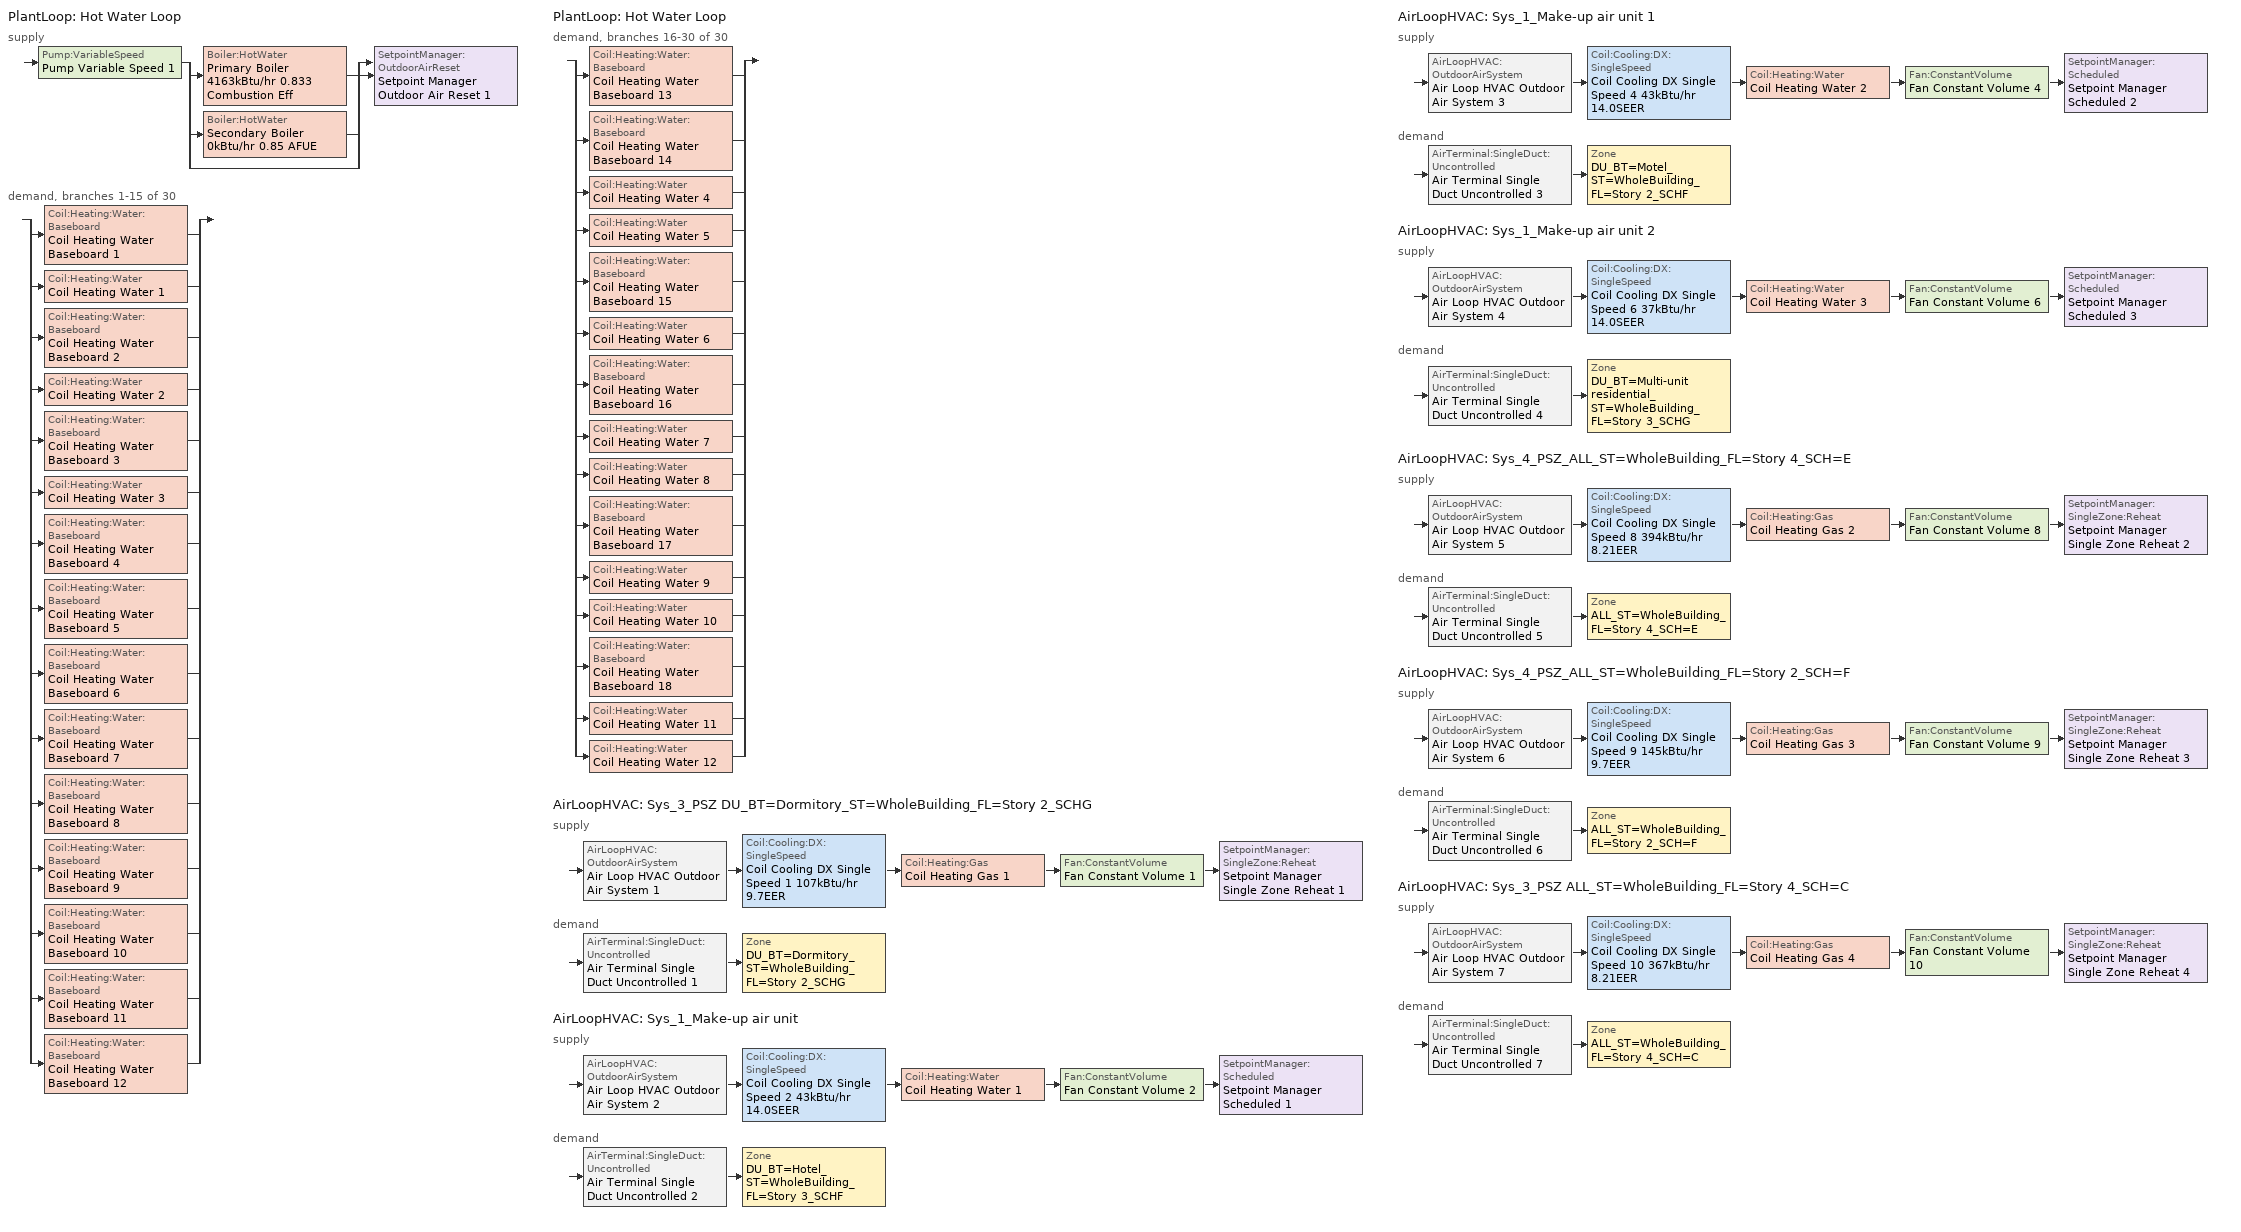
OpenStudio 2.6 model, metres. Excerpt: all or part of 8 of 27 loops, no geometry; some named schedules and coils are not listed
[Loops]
PlantLoop 'Hot Water Loop'
 supply: Pump:VariableSpeed 'Pump Variable Speed 1' > split
  | Boiler:HotWater 'Primary Boiler 4163kBtu/hr 0.833 Combustion Eff'
  | Boiler:HotWater 'Secondary Boiler 0kBtu/hr 0.85 AFUE'
  | bypass
  join > SetpointManager:OutdoorAirReset 'Setpoint Manager Outdoor Air Reset 1'
 demand, branches 1-15 of 30: split
  | Coil:Heating:Water:Baseboard 'Coil Heating Water Baseboard 1'
  | Coil:Heating:Water 'Coil Heating Water 1'
  | Coil:Heating:Water:Baseboard 'Coil Heating Water Baseboard 2'
  | Coil:Heating:Water 'Coil Heating Water 2'
  | Coil:Heating:Water:Baseboard 'Coil Heating Water Baseboard 3'
  | Coil:Heating:Water 'Coil Heating Water 3'
  | Coil:Heating:Water:Baseboard 'Coil Heating Water Baseboard 4'
  | Coil:Heating:Water:Baseboard 'Coil Heating Water Baseboard 5'
  | Coil:Heating:Water:Baseboard 'Coil Heating Water Baseboard 6'
  | Coil:Heating:Water:Baseboard 'Coil Heating Water Baseboard 7'
  | Coil:Heating:Water:Baseboard 'Coil Heating Water Baseboard 8'
  | Coil:Heating:Water:Baseboard 'Coil Heating Water Baseboard 9'
  | Coil:Heating:Water:Baseboard 'Coil Heating Water Baseboard 10'
  | Coil:Heating:Water:Baseboard 'Coil Heating Water Baseboard 11'
  | Coil:Heating:Water:Baseboard 'Coil Heating Water Baseboard 12'
PlantLoop 'Hot Water Loop'
 demand, branches 16-30 of 30: split
  | Coil:Heating:Water:Baseboard 'Coil Heating Water Baseboard 13'
  | Coil:Heating:Water:Baseboard 'Coil Heating Water Baseboard 14'
  | Coil:Heating:Water 'Coil Heating Water 4'
  | Coil:Heating:Water 'Coil Heating Water 5'
  | Coil:Heating:Water:Baseboard 'Coil Heating Water Baseboard 15'
  | Coil:Heating:Water 'Coil Heating Water 6'
  | Coil:Heating:Water:Baseboard 'Coil Heating Water Baseboard 16'
  | Coil:Heating:Water 'Coil Heating Water 7'
  | Coil:Heating:Water 'Coil Heating Water 8'
  | Coil:Heating:Water:Baseboard 'Coil Heating Water Baseboard 17'
  | Coil:Heating:Water 'Coil Heating Water 9'
  | Coil:Heating:Water 'Coil Heating Water 10'
  | Coil:Heating:Water:Baseboard 'Coil Heating Water Baseboard 18'
  | Coil:Heating:Water 'Coil Heating Water 11'
  | Coil:Heating:Water 'Coil Heating Water 12'
AirLoopHVAC 'Sys_3_PSZ DU_BT=Dormitory_ST=WholeBuilding_FL=Story 2_SCHG'
 supply: AirLoopHVAC:OutdoorAirSystem 'Air Loop HVAC Outdoor Air System 1' > Coil:Cooling:DX:SingleSpeed 'Coil Cooling DX Single Speed 1 107kBtu/hr 9.7EER' > Coil:Heating:Gas 'Coil Heating Gas 1' > Fan:ConstantVolume 'Fan Constant Volume 1' > SetpointManager:SingleZone:Reheat 'Setpoint Manager Single Zone Reheat 1'
 demand: AirTerminal:SingleDuct:Uncontrolled 'Air Terminal Single Duct Uncontrolled 1' > Zone 'DU_BT=Dormitory_ST=WholeBuilding_FL=Story 2_SCHG'
AirLoopHVAC 'Sys_1_Make-up air unit'
 supply: AirLoopHVAC:OutdoorAirSystem 'Air Loop HVAC Outdoor Air System 2' > Coil:Cooling:DX:SingleSpeed 'Coil Cooling DX Single Speed 2 43kBtu/hr 14.0SEER' > Coil:Heating:Water 'Coil Heating Water 1' > Fan:ConstantVolume 'Fan Constant Volume 2' > SetpointManager:Scheduled 'Setpoint Manager Scheduled 1'
 demand: AirTerminal:SingleDuct:Uncontrolled 'Air Terminal Single Duct Uncontrolled 2' > Zone 'DU_BT=Hotel_ST=WholeBuilding_FL=Story 3_SCHF'
AirLoopHVAC 'Sys_1_Make-up air unit 1'
 supply: AirLoopHVAC:OutdoorAirSystem 'Air Loop HVAC Outdoor Air System 3' > Coil:Cooling:DX:SingleSpeed 'Coil Cooling DX Single Speed 4 43kBtu/hr 14.0SEER' > Coil:Heating:Water 'Coil Heating Water 2' > Fan:ConstantVolume 'Fan Constant Volume 4' > SetpointManager:Scheduled 'Setpoint Manager Scheduled 2'
 demand: AirTerminal:SingleDuct:Uncontrolled 'Air Terminal Single Duct Uncontrolled 3' > Zone 'DU_BT=Motel_ST=WholeBuilding_FL=Story 2_SCHF'
AirLoopHVAC 'Sys_1_Make-up air unit 2'
 supply: AirLoopHVAC:OutdoorAirSystem 'Air Loop HVAC Outdoor Air System 4' > Coil:Cooling:DX:SingleSpeed 'Coil Cooling DX Single Speed 6 37kBtu/hr 14.0SEER' > Coil:Heating:Water 'Coil Heating Water 3' > Fan:ConstantVolume 'Fan Constant Volume 6' > SetpointManager:Scheduled 'Setpoint Manager Scheduled 3'
 demand: AirTerminal:SingleDuct:Uncontrolled 'Air Terminal Single Duct Uncontrolled 4' > Zone 'DU_BT=Multi-unit residential_ST=WholeBuilding_FL=Story 3_SCHG'
AirLoopHVAC 'Sys_4_PSZ_ALL_ST=WholeBuilding_FL=Story 4_SCH=E'
 supply: AirLoopHVAC:OutdoorAirSystem 'Air Loop HVAC Outdoor Air System 5' > Coil:Cooling:DX:SingleSpeed 'Coil Cooling DX Single Speed 8 394kBtu/hr 8.21EER' > Coil:Heating:Gas 'Coil Heating Gas 2' > Fan:ConstantVolume 'Fan Constant Volume 8' > SetpointManager:SingleZone:Reheat 'Setpoint Manager Single Zone Reheat 2'
 demand: AirTerminal:SingleDuct:Uncontrolled 'Air Terminal Single Duct Uncontrolled 5' > Zone 'ALL_ST=WholeBuilding_FL=Story 4_SCH=E'
AirLoopHVAC 'Sys_4_PSZ_ALL_ST=WholeBuilding_FL=Story 2_SCH=F'
 supply: AirLoopHVAC:OutdoorAirSystem 'Air Loop HVAC Outdoor Air System 6' > Coil:Cooling:DX:SingleSpeed 'Coil Cooling DX Single Speed 9 145kBtu/hr 9.7EER' > Coil:Heating:Gas 'Coil Heating Gas 3' > Fan:ConstantVolume 'Fan Constant Volume 9' > SetpointManager:SingleZone:Reheat 'Setpoint Manager Single Zone Reheat 3'
 demand: AirTerminal:SingleDuct:Uncontrolled 'Air Terminal Single Duct Uncontrolled 6' > Zone 'ALL_ST=WholeBuilding_FL=Story 2_SCH=F'
AirLoopHVAC 'Sys_3_PSZ ALL_ST=WholeBuilding_FL=Story 4_SCH=C'
 supply: AirLoopHVAC:OutdoorAirSystem 'Air Loop HVAC Outdoor Air System 7' > Coil:Cooling:DX:SingleSpeed 'Coil Cooling DX Single Speed 10 367kBtu/hr 8.21EER' > Coil:Heating:Gas 'Coil Heating Gas 4' > Fan:ConstantVolume 'Fan Constant Volume 10' > SetpointManager:SingleZone:Reheat 'Setpoint Manager Single Zone Reheat 4'
 demand: AirTerminal:SingleDuct:Uncontrolled 'Air Terminal Single Duct Uncontrolled 7' > Zone 'ALL_ST=WholeBuilding_FL=Story 4_SCH=C'
[Sizing:Zone] Zone Cooling Design Supply Air Temperature Input Method=SupplyAirTemperature; Zone Cooling Design Supply Air Temperature {C}=13; Zone Cooling Design Supply Air Temperature Difference {deltaC}=11.11; Zone Heating Design Supply Air Temperature Input Method=SupplyAirTemperature; Zone Heating Design Supply Air Temperature {C}=43; Zone Heating Design Supply Air Temperature Difference {deltaC}=11.11; Zone Cooling Design Supply Air Humidity Ratio {kg-H2O/kg-air}=0.0085; Zone Heating Design Supply Air Humidity Ratio {kg-H2O/kg-air}=0.008; Zone Heating Sizing Factor=1.3; Zone Cooling Sizing Factor=1.1; Cooling Design Air Flow Method=DesignDay; Heating Design Air Flow Method=DesignDay; Account for Dedicated Outdoor Air System=No; Dedicated Outdoor Air System Control Strategy=NeutralSupplyAir; Dedicated Outdoor Air Low Setpoint Temperature for Design {C}=autosize; Dedicated Outdoor Air High Setpoint Temperature for Design {C}=autosize
DU_BT=Dormitory_ST=WholeBuilding_FL=Story 2_SCHG; DU_BT=Hotel_ST=WholeBuilding_FL=Story 3_SCHF; DU_BT=Motel_ST=WholeBuilding_FL=Story 2_SCHF; DU_BT=Multi-unit residential_ST=WholeBuilding_FL=Story 3_SCHG; ALL_ST=WholeBuilding_FL=Story 4_SCH=E; ALL_ST=WholeBuilding_FL=Story 4_SCH=C; ALL_ST=WholeBuilding_FL=Story 2_SCH=F
[Zone equipment]
DU_BT=Dormitory_ST=WholeBuilding_FL=Story 2_SCHG: Air Terminal Single Duct Uncontrolled 1, Zone HVAC Baseboard Convective Water 1
DU_BT=Hotel_ST=WholeBuilding_FL=Story 3_SCHF: DU_BT=Hotel_ST=WholeBuilding_FL=Story 3_SCHF PTAC, Zone HVAC Baseboard Convective Water 2, Air Terminal Single Duct Uncontrolled 2
DU_BT=Motel_ST=WholeBuilding_FL=Story 2_SCHF: DU_BT=Motel_ST=WholeBuilding_FL=Story 2_SCHF PTAC, Zone HVAC Baseboard Convective Water 3, Air Terminal Single Duct Uncontrolled 3
DU_BT=Multi-unit residential_ST=WholeBuilding_FL=Story 3_SCHG: DU_BT=Multi-unit residential_ST=WholeBuilding_FL=Story 3_SCHG PTAC, Zone HVAC Baseboard Convective Water 4, Air Terminal Single Duct Uncontrolled 4
ALL_ST=WholeBuilding_FL=Story 4_SCH=E: Air Terminal Single Duct Uncontrolled 5, Zone HVAC Baseboard Convective Water 5
ALL_ST=WholeBuilding_FL=Story 4_SCH=C: Air Terminal Single Duct Uncontrolled 7, Zone HVAC Baseboard Convective Water 7
ALL_ST=WholeBuilding_FL=Story 2_SCH=F: Air Terminal Single Duct Uncontrolled 6, Zone HVAC Baseboard Convective Water 6
[PlantLoop]
Hot Water Loop: Fluid Type=Water; Glycol Concentration=0; Plant Loop Volume {m3}=Autocalculate; Load Distribution Scheme=Optimal
[Sizing:Plant]
Hot Water Loop: Loop Type=Heating; Design Loop Exit Temperature {C}=82; Loop Design Temperature Difference {deltaC}=16; Sizing Option=NonCoincident; Zone Timesteps in Averaging Window=1; Coincident Sizing Factor Mode=None
[Pump:VariableSpeed]
Pump Variable Speed 1: Motor Efficiency=0.917; Pump Control Type=Intermittent; Skin Loss Radiative Fraction=0.5; Design Power Sizing Method=PowerPerFlowPerPressure; Design Electric Power per Unit Flow Rate {W/(m3/s)}=348701.1; Design Shaft Power per Unit Flow Rate per Unit Head {W-s/m3-Pa}=1.28205; Design Minimum Flow Rate Fraction=0
[Boiler:HotWater] Fuel Type=NaturalGas; Normalized Boiler Efficiency Curve=BOILER-EFFFPLR-NECB2011; Water Outlet Upper Temperature Limit {C}=99; Parasitic Electric Load {W}=0; Sizing Factor=1
Name | Nominal Capacity {W} | Nominal Thermal Efficiency | Minimum Part Load Ratio | Boiler Flow Mode
Primary Boiler 4163kBtu/hr 0.833 Combustion Eff | 1.22004e+06 | 0.826 | 0.25 | LeavingSetpointModulated
Secondary Boiler 0kBtu/hr 0.85 AFUE | 0.001 | 0.85 |  | ConstantFlow
[SetpointManager:OutdoorAirReset]
Setpoint Manager Outdoor Air Reset 1: Control Variable=Temperature; Setpoint at Outdoor Low Temperature {C}=82; Outdoor Low Temperature {C}=-16; Setpoint at Outdoor High Temperature {C}=60; Outdoor High Temperature {C}=0
[AirLoopHVAC] Design Supply Air Flow Rate {m3/s}=AutoSize
Name | Availability Schedule
Sys_3_PSZ DU_BT=Dormitory_ST=WholeBuilding_FL=Story 2_SCHG | Sys_3_PSZ DU_BT=Dormitory_ST=WholeBuilding_FL=Story 2_SCHG Occ Sch
Sys_1_Make-up air unit | Sys_1_Make-up air unit Occ Sch
Sys_1_Make-up air unit 1 | Sys_1_Make-up air unit 1 Occ Sch
Sys_1_Make-up air unit 2 | Sys_1_Make-up air unit 2 Occ Sch
Sys_4_PSZ_ALL_ST=WholeBuilding_FL=Story 4_SCH=E | Sys_4_PSZ_ALL_ST=WholeBuilding_FL=Story 4_SCH=E Occ Sch
Sys_4_PSZ_ALL_ST=WholeBuilding_FL=Story 2_SCH=F | Sys_4_PSZ_ALL_ST=WholeBuilding_FL=Story 2_SCH=F Occ Sch
Sys_3_PSZ ALL_ST=WholeBuilding_FL=Story 4_SCH=C | Sys_3_PSZ ALL_ST=WholeBuilding_FL=Story 4_SCH=C Occ Sch
[Sizing:System] Design Outdoor Air Flow Rate {m3/s}=Autosize; Minimum System Air Flow Ratio=1; Preheat Design Temperature {C}=7; Preheat Design Humidity Ratio {kg-H2O/kg-Air}=0.008; Precool Design Temperature {C}=13; Precool Design Humidity Ratio {kg-H2O/kg-Air}=0.008; Central Cooling Design Supply Air Temperature {C}=13; Central Heating Design Supply Air Temperature {C}=43; Sizing Option=NonCoincident; Central Cooling Design Supply Air Humidity Ratio {kg-H2O/kg-Air}=0.0085; Central Heating Design Supply Air Humidity Ratio {kg-H2O/kg-Air}=0.008; Cooling Design Air Flow Method=DesignDay; Cooling Design Air Flow Rate {m3/s}=0; Heating Design Air Flow Method=DesignDay; Heating Design Air Flow Rate {m3/s}=0; System Outdoor Air Method=ZoneSum; Zone Maximum Outdoor Air Fraction=1; Cooling Supply Air Flow Rate Per Floor Area {m3/s-m2}=0.00996765; Cooling Fraction of Autosized Cooling Supply Air Flow Rate=1; Cooling Supply Air Flow Rate Per Unit Cooling Capacity {m3/s-W}=3.94755e-05; Heating Supply Air Flow Rate Per Floor Area {m3/s-m2}=0.00996765; Heating Fraction of Autosized Heating Supply Air Flow Rate=1; Heating Fraction of Autosized Cooling Supply Air Flow Rate=1; Heating Supply Air Flow Rate Per Unit Heating Capacity {m3/s-W}=3.15882e-05; Cooling Design Capacity Method=CoolingDesignCapacity; Cooling Design Capacity {W}=autosize; Cooling Design Capacity Per Floor Area {W/m2}=234.7; Fraction of Autosized Cooling Design Capacity=1; Heating Design Capacity Method=HeatingDesignCapacity; Heating Design Capacity {W}=autosize; Heating Design Capacity Per Floor Area {W/m2}=157; Fraction of Autosized Heating Design Capacity=1; Central Cooling Capacity Control Method=OnOff
Name | Type of Load to Size On | 100% Outdoor Air in Cooling | 100% Outdoor Air in Heating
Sys_3_PSZ DU_BT=Dormitory_ST=WholeBuilding_FL=Story 2_SCHG; Sys_4_PSZ_ALL_ST=WholeBuilding_FL=Story 4_SCH=E; Sys_4_PSZ_ALL_ST=WholeBuilding_FL=Story 2_SCH=F; Sys_3_PSZ ALL_ST=WholeBuilding_FL=Story 4_SCH=C | Sensible | No | No
Sys_1_Make-up air unit; Sys_1_Make-up air unit 1; Sys_1_Make-up air unit 2 | VentilationRequirement | Yes | Yes
[Fan:ConstantVolume] Availability Schedule=Always On Discrete; Fan Efficiency=0.39975; Pressure Rise {Pa}=640; Maximum Flow Rate {m3/s}=AutoSize; Motor Efficiency=0.615
Fan Constant Volume 1; Fan Constant Volume 2; Fan Constant Volume 3; Fan Constant Volume 4; Fan Constant Volume 5; Fan Constant Volume 6; Fan Constant Volume 7; Fan Constant Volume 8; Fan Constant Volume 9; Fan Constant Volume 10; Fan Constant Volume 19; Fan Constant Volume 21
[Coil:Heating:Gas] Availability Schedule=Always On Discrete; Nominal Capacity {W}=AutoSize; Parasitic Electric Load {W}=0; Part Load Fraction Correlation Curve=FURNACE-EFFPLR-NECB2011; Parasitic Gas Load {W}=0
Name | Gas Burner Efficiency
Coil Heating Gas 1 | 0.924
Coil Heating Gas 2; Coil Heating Gas 3; Coil Heating Gas 4 | 0.81
[Coil:Cooling:DX:SingleSpeed] Availability Schedule=Always On Discrete; Rated Total Cooling Capacity {W}=autosize; Rated Sensible Heat Ratio=autosize; Rated Air Flow Rate {m3/s}=autosize; Rated Evaporator Fan Power Per Volume Flow Rate {W/(m3/s)}=773.3; Total Cooling Capacity Function of Temperature Curve=DXCOOL-NECB2011-REF-CAPFT; Total Cooling Capacity Function of Flow Fraction Curve=DXCOOL-NECB2011-REF-CAPFFLOW; Energy Input Ratio Function of Temperature Curve=DXCOOL-NECB2011-REF-COOLEIRFT; Energy Input Ratio Function of Flow Fraction Curve=DXCOOL-NECB2011-REF-COOLEIRFFLOW; Part Load Fraction Correlation Curve=DXCOOL-NECB2011-REF-COOLPLFFPLR; Condenser Type=AirCooled; Evaporative Condenser Effectiveness=0; Evaporative Condenser Air Flow Rate {m3/s}=Autosize; Evaporative Condenser Pump Rated Power Consumption {W}=Autosize; Crankcase Heater Capacity {W}=0; Maximum Outdoor Dry-Bulb Temperature for Crankcase Heater Operation {C}=0; Basin Heater Capacity {W/K}=0; Basin Heater Setpoint Temperature {C}=10
Name | Rated COP {W/W}
Coil Cooling DX Single Speed 1 107kBtu/hr 9.7EER | 3.35984
Coil Cooling DX Single Speed 2 43kBtu/hr 14.0SEER; Coil Cooling DX Single Speed 4 43kBtu/hr 14.0SEER; Coil Cooling DX Single Speed 6 37kBtu/hr 14.0SEER | 3.8248
Coil Cooling DX Single Speed 3 173kBtu/hr 9.3EER | 3.27098
Coil Cooling DX Single Speed 5 108kBtu/hr 9.3EER | 3.22351
Coil Cooling DX Single Speed 7 138kBtu/hr 9.3EER | 3.24561
Coil Cooling DX Single Speed 8 394kBtu/hr 8.21EER | 3.02883
Coil Cooling DX Single Speed 9 145kBtu/hr 9.7EER | 3.38855
Coil Cooling DX Single Speed 10 367kBtu/hr 8.21EER | 3.01106
[Controller:OutdoorAir] Minimum Outdoor Air Flow Rate {m3/s}=autosize; Maximum Outdoor Air Flow Rate {m3/s}=Autosize; Economizer Control Action Type=ModulateFlow; Lockout Type=NoLockout; Minimum Limit Type=FixedMinimum; High Humidity Control=No
Name | Economizer Control Type | Minimum Outdoor Air Schedule | Controller Mechanical Ventilation | Heat Recovery Bypass Control Type | Economizer Maximum Limit Dry-Bulb Temperature {C} | Economizer Maximum Limit Enthalpy {J/kg} | Economizer Minimum Limit Dry-Bulb Temperature {C}
Controller Outdoor Air 1 | DifferentialEnthalpy | Sys_3_PSZ DU_BT=Dormitory_ST=WholeBuilding_FL=Story 2_SCHG Occ Sch | Controller Mechanical Ventilation 1 | BypassWhenWithinEconomizerLimits
Controller Outdoor Air 2 | NoEconomizer | Sys_1_Make-up air unit Occ Sch | Controller Mechanical Ventilation 2 | BypassWhenWithinEconomizerLimits | 28 | 64000 | -100
Controller Outdoor Air 3 | NoEconomizer | Sys_1_Make-up air unit 1 Occ Sch | Controller Mechanical Ventilation 3 | BypassWhenWithinEconomizerLimits | 28 | 64000 | -100
Controller Outdoor Air 4 | NoEconomizer | Sys_1_Make-up air unit 2 Occ Sch | Controller Mechanical Ventilation 4 | BypassWhenWithinEconomizerLimits | 28 | 64000 | -100
Controller Outdoor Air 5 | DifferentialEnthalpy | Sys_4_PSZ_ALL_ST=WholeBuilding_FL=Story 4_SCH=E Occ Sch | Controller Mechanical Ventilation 5 | BypassWhenOAFlowGreaterThanMinimum
Controller Outdoor Air 6 | DifferentialEnthalpy | Sys_4_PSZ_ALL_ST=WholeBuilding_FL=Story 2_SCH=F Occ Sch | Controller Mechanical Ventilation 6 | BypassWhenWithinEconomizerLimits
Controller Outdoor Air 7 | DifferentialEnthalpy | Sys_3_PSZ ALL_ST=WholeBuilding_FL=Story 4_SCH=C Occ Sch | Controller Mechanical Ventilation 7 | BypassWhenWithinEconomizerLimits
[Controller:MechanicalVentilation] Availability Schedule=Always On Discrete; System Outdoor Air Method=ZoneSum
Controller Mechanical Ventilation 1; Controller Mechanical Ventilation 2; Controller Mechanical Ventilation 3; Controller Mechanical Ventilation 4; Controller Mechanical Ventilation 5; Controller Mechanical Ventilation 6; Controller Mechanical Ventilation 7
[AirLoopHVAC:OutdoorAirSystem]
Name | Controller
Air Loop HVAC Outdoor Air System 1 | Controller Outdoor Air 1
Air Loop HVAC Outdoor Air System 2 | Controller Outdoor Air 2
Air Loop HVAC Outdoor Air System 3 | Controller Outdoor Air 3
Air Loop HVAC Outdoor Air System 4 | Controller Outdoor Air 4
Air Loop HVAC Outdoor Air System 5 | Controller Outdoor Air 5
Air Loop HVAC Outdoor Air System 6 | Controller Outdoor Air 6
Air Loop HVAC Outdoor Air System 7 | Controller Outdoor Air 7
[SetpointManager:SingleZone:Reheat] Minimum Supply Air Temperature {C}=13; Maximum Supply Air Temperature {C}=43
Name | Control Zone
Setpoint Manager Single Zone Reheat 1 | DU_BT=Dormitory_ST=WholeBuilding_FL=Story 2_SCHG
Setpoint Manager Single Zone Reheat 2 | ALL_ST=WholeBuilding_FL=Story 4_SCH=E
Setpoint Manager Single Zone Reheat 3 | ALL_ST=WholeBuilding_FL=Story 2_SCH=F
Setpoint Manager Single Zone Reheat 4 | ALL_ST=WholeBuilding_FL=Story 4_SCH=C
[AirTerminal:SingleDuct:Uncontrolled] Availability Schedule=Always On Discrete; Maximum Air Flow Rate {m3/s}=AutoSize
Air Terminal Single Duct Uncontrolled 1; Air Terminal Single Duct Uncontrolled 2; Air Terminal Single Duct Uncontrolled 3; Air Terminal Single Duct Uncontrolled 4; Air Terminal Single Duct Uncontrolled 5; Air Terminal Single Duct Uncontrolled 6; Air Terminal Single Duct Uncontrolled 7
[Coil:Heating:Water:Baseboard] Heating Design Capacity Method=HeatingDesignCapacity; Heating Design Capacity {W}=autosize; Heating Design Capacity Per Floor Area {W/m2}=0; Fraction of Autosized Heating Design Capacity=0.8
Coil Heating Water Baseboard 1; Coil Heating Water Baseboard 2; Coil Heating Water Baseboard 3; Coil Heating Water Baseboard 4; Coil Heating Water Baseboard 5; Coil Heating Water Baseboard 6; Coil Heating Water Baseboard 7; Coil Heating Water Baseboard 8; Coil Heating Water Baseboard 9; Coil Heating Water Baseboard 10; Coil Heating Water Baseboard 11; Coil Heating Water Baseboard 12; Coil Heating Water Baseboard 13; Coil Heating Water Baseboard 14; Coil Heating Water Baseboard 15; Coil Heating Water Baseboard 16; Coil Heating Water Baseboard 17; Coil Heating Water Baseboard 18
[ZoneHVAC:Baseboard:Convective:Water] Availability Schedule=Always On Discrete
Name | Heating Coil
Zone HVAC Baseboard Convective Water 1 | Coil Heating Water Baseboard 1
Zone HVAC Baseboard Convective Water 2 | Coil Heating Water Baseboard 2
Zone HVAC Baseboard Convective Water 3 | Coil Heating Water Baseboard 3
Zone HVAC Baseboard Convective Water 4 | Coil Heating Water Baseboard 4
Zone HVAC Baseboard Convective Water 5 | Coil Heating Water Baseboard 5
Zone HVAC Baseboard Convective Water 6 | Coil Heating Water Baseboard 6
Zone HVAC Baseboard Convective Water 7 | Coil Heating Water Baseboard 7
Zone HVAC Baseboard Convective Water 8 | Coil Heating Water Baseboard 8
Zone HVAC Baseboard Convective Water 9 | Coil Heating Water Baseboard 9
Zone HVAC Baseboard Convective Water 10 | Coil Heating Water Baseboard 10
Zone HVAC Baseboard Convective Water 11 | Coil Heating Water Baseboard 11
Zone HVAC Baseboard Convective Water 12 | Coil Heating Water Baseboard 12
Zone HVAC Baseboard Convective Water 13 | Coil Heating Water Baseboard 13
Zone HVAC Baseboard Convective Water 14 | Coil Heating Water Baseboard 14
Zone HVAC Baseboard Convective Water 15 | Coil Heating Water Baseboard 15
Zone HVAC Baseboard Convective Water 16 | Coil Heating Water Baseboard 16
Zone HVAC Baseboard Convective Water 17 | Coil Heating Water Baseboard 17
Zone HVAC Baseboard Convective Water 18 | Coil Heating Water Baseboard 18
[Coil:Heating:Water] Availability Schedule=Always On Discrete
Coil Heating Water 1; Coil Heating Water 2; Coil Heating Water 3; Coil Heating Water 4; Coil Heating Water 5; Coil Heating Water 6; Coil Heating Water 7; Coil Heating Water 8; Coil Heating Water 9; Coil Heating Water 10; Coil Heating Water 11; Coil Heating Water 12
[Controller:WaterCoil] Action=Normal; Controller Convergence Tolerance {deltaC}=0.0001; Minimum Actuated Flow {m3/s}=0
Name | Water Coil
Controller Water Coil 1 | Coil Heating Water 1
Controller Water Coil 2 | Coil Heating Water 2
Controller Water Coil 3 | Coil Heating Water 3
Controller Water Coil 4 | Coil Heating Water 4
Controller Water Coil 6 | Coil Heating Water 5
Controller Water Coil 7 | Coil Heating Water 6
Controller Water Coil 8 | Coil Heating Water 7
Controller Water Coil 10 | Coil Heating Water 8
Controller Water Coil 11 | Coil Heating Water 9
Controller Water Coil 13 | Coil Heating Water 10
Controller Water Coil 14 | Coil Heating Water 11
Controller Water Coil 16 | Coil Heating Water 12
[SetpointManager:Scheduled] Control Variable=Temperature
Name | Schedule
Setpoint Manager Scheduled 1 | Makeup-Air Unit Supply Air Temp
Setpoint Manager Scheduled 2 | Makeup-Air Unit Supply Air Temp 1
Setpoint Manager Scheduled 3 | Makeup-Air Unit Supply Air Temp 2
[Coil:Heating:Electric] Availability Schedule=ON_OFF_ALWAYS_OFF
Coil Heating Electric 1; Coil Heating Electric 2; Coil Heating Electric 3
[ZoneHVAC:PackagedTerminalAirConditioner] Availability Schedule=Always On Discrete; Supply Air Flow Rate During Cooling Operation {m3/s}=Autosize; Supply Air Flow Rate During Heating Operation {m3/s}=Autosize; Supply Air Flow Rate When No Cooling or Heating is Needed {m3/s}=Autosize; Outdoor Air Flow Rate During Cooling Operation {m3/s}=Autosize; Outdoor Air Flow Rate During Heating Operation {m3/s}=Autosize; Outdoor Air Flow Rate When No Cooling or Heating is Needed {m3/s}=Autosize; Fan Placement=DrawThrough
Name | Supply Air Fan | Heating Coil | Cooling Coil
DU_BT=Hotel_ST=WholeBuilding_FL=Story 3_SCHF PTAC | Fan Constant Volume 3 | Coil Heating Electric 1 | Coil Cooling DX Single Speed 3 173kBtu/hr 9.3EER
DU_BT=Motel_ST=WholeBuilding_FL=Story 2_SCHF PTAC | Fan Constant Volume 5 | Coil Heating Electric 2 | Coil Cooling DX Single Speed 5 108kBtu/hr 9.3EER
DU_BT=Multi-unit residential_ST=WholeBuilding_FL=Story 3_SCHG PTAC | Fan Constant Volume 7 | Coil Heating Electric 3 | Coil Cooling DX Single Speed 7 138kBtu/hr 9.3EER
[ZoneHVAC:FourPipeFanCoil] Availability Schedule=Always On Discrete; Capacity Control Method=ConstantFanVariableFlow; Maximum Supply Air Flow Rate {m3/s}=autosize; Maximum Outdoor Air Flow Rate {m3/s}=autosize; Maximum Cold Water Flow Rate {m3/s}=autosize; Maximum Hot Water Flow Rate {m3/s}=autosize; Minimum Supply Air Temperature in Cooling Mode {C}=autosize; Maximum Supply Air Temperature in Heating Mode {C}=autosize
Name | Supply Air Fan | Cooling Coil | Heating Coil
Zone HVAC Four Pipe Fan Coil 1 | Fan Constant Volume 19 | Coil Cooling Water 4 | Coil Heating Water 11
Zone HVAC Four Pipe Fan Coil 2 | Fan Constant Volume 21 | Coil Cooling Water 5 | Coil Heating Water 12
[AvailabilityManager:NightCycle] Control Type=CycleOnAny; Thermostat Tolerance {deltaC}=1; Cycling Run Time {s}=3600
Availability Manager Night Cycle 1; Availability Manager Night Cycle 2; Availability Manager Night Cycle 3; Availability Manager Night Cycle 4; Availability Manager Night Cycle 5; Availability Manager Night Cycle 6; Availability Manager Night Cycle 7; Availability Manager Night Cycle 8; Availability Manager Night Cycle 9; Availability Manager Night Cycle 10; Availability Manager Night Cycle 11; Availability Manager Night Cycle 12; Availability Manager Night Cycle 13; Availability Manager Night Cycle 14; Availability Manager Night Cycle 15; Availability Manager Night Cycle 16; Availability Manager Night Cycle 17; Availability Manager Night Cycle 18; Availability Manager Night Cycle 19
[Schedule:Ruleset]
Name | Default Day Schedule | Summer Design Day Schedule | Winter Design Day Schedule
ON_OFF_ALWAYS_OFF | Schedule Day 3
Makeup-Air Unit Supply Air Temp | Makeup Air Unit Supply Air Temp Default
Makeup-Air Unit Supply Air Temp 1 | Makeup Air Unit Supply Air Temp Default 1
Makeup-Air Unit Supply Air Temp 2 | Makeup Air Unit Supply Air Temp Default 2
Sys_1_Make-up air unit Occ Sch | Sys_1_Make-up air unit Occ Sch Default | Sys_1_Make-up air unit Occ Sch Summer Design Day | Sys_1_Make-up air unit Occ Sch Winter Design Day
Sys_1_Make-up air unit 1 Occ Sch | Sys_1_Make-up air unit 1 Occ Sch Default | Sys_1_Make-up air unit 1 Occ Sch Summer Design Day | Sys_1_Make-up air unit 1 Occ Sch Winter Design Day
Sys_1_Make-up air unit 2 Occ Sch | Sys_1_Make-up air unit 2 Occ Sch Default | Sys_1_Make-up air unit 2 Occ Sch Summer Design Day | Sys_1_Make-up air unit 2 Occ Sch Winter Design Day
Sys_3_PSZ ALL_ST=WholeBuilding_FL=Story 4_SCH=C Occ Sch | Sys_3_PSZ ALL_ST=WholeBuilding_FL=Story 4_SCH=C Occ Sch Default | Sys_3_PSZ ALL_ST=WholeBuilding_FL=Story 4_SCH=C Occ Sch Summer Design Day | Sys_3_PSZ ALL_ST=WholeBuilding_FL=Story 4_SCH=C Occ Sch Winter Design Day
Sys_3_PSZ DU_BT=Dormitory_ST=WholeBuilding_FL=Story 2_SCHG Occ Sch | Sys_3_PSZ DU_BT=Dormitory_ST=WholeBuilding_FL=Story 2_SCHG Occ Sch Default | Sys_3_PSZ DU_BT=Dormitory_ST=WholeBuilding_FL=Story 2_SCHG Occ Sch Summer Design Day | Sys_3_PSZ DU_BT=Dormitory_ST=WholeBuilding_FL=Story 2_SCHG Occ Sch Winter Design Day
Sys_4_PSZ_ALL_ST=WholeBuilding_FL=Story 2_SCH=F Occ Sch | Sys_4_PSZ_ALL_ST=WholeBuilding_FL=Story 2_SCH=F Occ Sch Default | Sys_4_PSZ_ALL_ST=WholeBuilding_FL=Story 2_SCH=F Occ Sch Summer Design Day | Sys_4_PSZ_ALL_ST=WholeBuilding_FL=Story 2_SCH=F Occ Sch Winter Design Day
Sys_4_PSZ_ALL_ST=WholeBuilding_FL=Story 4_SCH=E Occ Sch | Sys_4_PSZ_ALL_ST=WholeBuilding_FL=Story 4_SCH=E Occ Sch Default | Sys_4_PSZ_ALL_ST=WholeBuilding_FL=Story 4_SCH=E Occ Sch Summer Design Day | Sys_4_PSZ_ALL_ST=WholeBuilding_FL=Story 4_SCH=E Occ Sch Winter Design Day
[Schedule:Day]
Schedule Day 3; wkdON_OFF_ALWAYS_OFF 1; satON_OFF_ALWAYS_OFF 1; sunON_OFF_ALWAYS_OFF 1: 1, 0, 0, 2, 0, 0, 3, 0, 0, 4, 0, 0, 5, 0, 0, 6, 0, 0, 7, 0, 0, 8, 0, 0, 9, 0, 0, 10, 0, 0, 11, 0, 0, 12, 0, 0, 13, 0, 0, 14, 0, 0, 15, 0, 0, 16, 0, 0, 17, 0, 0, 18, 0, 0, 19, 0, 0, 20, 0, 0, 21, 0, 0, 22, 0, 0, 23, 0, 0, 24, 0, 0
Makeup Air Unit Supply Air Temp Default; Makeup Air Unit Supply Air Temp Default 1; Makeup Air Unit Supply Air Temp Default 2: 24, 0, 20
Sys_1_Make-up air unit Occ Sch Default; Sys_1_Make-up air unit Occ Sch Winter Design Day; Sys_1_Make-up air unit Occ Sch Summer Design Day; Sys_1_Make-up air unit Occ Sch Monday; Sys_1_Make-up air unit Occ Sch Tuesday; Sys_1_Make-up air unit Occ Sch Wednesday; Sys_1_Make-up air unit Occ Sch Thursday; Sys_1_Make-up air unit Occ Sch Friday; Sys_1_Make-up air unit Occ Sch Saturday; Sys_1_Make-up air unit Occ Sch Sunday; Sys_1_Make-up air unit 1 Occ Sch Default; Sys_1_Make-up air unit 1 Occ Sch Winter Design Day; Sys_1_Make-up air unit 1 Occ Sch Summer Design Day; Sys_1_Make-up air unit 1 Occ Sch Monday; Sys_1_Make-up air unit 1 Occ Sch Tuesday; Sys_1_Make-up air unit 1 Occ Sch Wednesday; Sys_1_Make-up air unit 1 Occ Sch Thursday; Sys_1_Make-up air unit 1 Occ Sch Friday; Sys_1_Make-up air unit 1 Occ Sch Saturday; Sys_1_Make-up air unit 1 Occ Sch Sunday; Sys_1_Make-up air unit 2 Occ Sch Default; Sys_1_Make-up air unit 2 Occ Sch Winter Design Day; Sys_1_Make-up air unit 2 Occ Sch Summer Design Day; Sys_1_Make-up air unit 2 Occ Sch Monday; Sys_1_Make-up air unit 2 Occ Sch Tuesday; Sys_1_Make-up air unit 2 Occ Sch Wednesday; Sys_1_Make-up air unit 2 Occ Sch Thursday; Sys_1_Make-up air unit 2 Occ Sch Friday; Sys_1_Make-up air unit 2 Occ Sch Saturday; Sys_1_Make-up air unit 2 Occ Sch Sunday; Sys_3_PSZ ALL_ST=WholeBuilding_FL=Story 4_SCH=C Occ Sch Default; Sys_3_PSZ ALL_ST=WholeBuilding_FL=Story 4_SCH=C Occ Sch Winter Design Day; Sys_3_PSZ ALL_ST=WholeBuilding_FL=Story 4_SCH=C Occ Sch Summer Design Day; Sys_3_PSZ DU_BT=Dormitory_ST=WholeBuilding_FL=Story 2_SCHG Occ Sch Default; Sys_3_PSZ DU_BT=Dormitory_ST=WholeBuilding_FL=Story 2_SCHG Occ Sch Winter Design Day; Sys_3_PSZ DU_BT=Dormitory_ST=WholeBuilding_FL=Story 2_SCHG Occ Sch Summer Design Day; Sys_3_PSZ DU_BT=Dormitory_ST=WholeBuilding_FL=Story 2_SCHG Occ Sch Monday; Sys_3_PSZ DU_BT=Dormitory_ST=WholeBuilding_FL=Story 2_SCHG Occ Sch Tuesday; Sys_3_PSZ DU_BT=Dormitory_ST=WholeBuilding_FL=Story 2_SCHG Occ Sch Wednesday; Sys_3_PSZ DU_BT=Dormitory_ST=WholeBuilding_FL=Story 2_SCHG Occ Sch Thursday; Sys_3_PSZ DU_BT=Dormitory_ST=WholeBuilding_FL=Story 2_SCHG Occ Sch Friday; Sys_3_PSZ DU_BT=Dormitory_ST=WholeBuilding_FL=Story 2_SCHG Occ Sch Saturday; Sys_3_PSZ DU_BT=Dormitory_ST=WholeBuilding_FL=Story 2_SCHG Occ Sch Sunday; Sys_4_PSZ_ALL_ST=WholeBuilding_FL=Story 2_SCH=F Occ Sch Default; Sys_4_PSZ_ALL_ST=WholeBuilding_FL=Story 2_SCH=F Occ Sch Winter Design Day; Sys_4_PSZ_ALL_ST=WholeBuilding_FL=Story 2_SCH=F Occ Sch Summer Design Day; Sys_4_PSZ_ALL_ST=WholeBuilding_FL=Story 2_SCH=F Occ Sch Monday; Sys_4_PSZ_ALL_ST=WholeBuilding_FL=Story 2_SCH=F Occ Sch Tuesday; Sys_4_PSZ_ALL_ST=WholeBuilding_FL=Story 2_SCH=F Occ Sch Wednesday; Sys_4_PSZ_ALL_ST=WholeBuilding_FL=Story 2_SCH=F Occ Sch Thursday; Sys_4_PSZ_ALL_ST=WholeBuilding_FL=Story 2_SCH=F Occ Sch Friday; Sys_4_PSZ_ALL_ST=WholeBuilding_FL=Story 2_SCH=F Occ Sch Saturday; Sys_4_PSZ_ALL_ST=WholeBuilding_FL=Story 2_SCH=F Occ Sch Sunday; Sys_4_PSZ_ALL_ST=WholeBuilding_FL=Story 4_SCH=E Occ Sch Default; Sys_4_PSZ_ALL_ST=WholeBuilding_FL=Story 4_SCH=E Occ Sch Winter Design Day; Sys_4_PSZ_ALL_ST=WholeBuilding_FL=Story 4_SCH=E Occ Sch Summer Design Day: 24, 0, 1
Sys_3_PSZ ALL_ST=WholeBuilding_FL=Story 4_SCH=C Occ Sch Monday; Sys_3_PSZ ALL_ST=WholeBuilding_FL=Story 4_SCH=C Occ Sch Tuesday; Sys_3_PSZ ALL_ST=WholeBuilding_FL=Story 4_SCH=C Occ Sch Wednesday; Sys_3_PSZ ALL_ST=WholeBuilding_FL=Story 4_SCH=C Occ Sch Thursday; Sys_3_PSZ ALL_ST=WholeBuilding_FL=Story 4_SCH=C Occ Sch Friday; Sys_3_PSZ ALL_ST=WholeBuilding_FL=Story 4_SCH=C Occ Sch Saturday: 9, 0, 0, 21, 0, 1, 24, 0, 0
Sys_3_PSZ ALL_ST=WholeBuilding_FL=Story 4_SCH=C Occ Sch Sunday: 11, 0, 0, 19, 0, 1, 24, 0, 0
Sys_4_PSZ_ALL_ST=WholeBuilding_FL=Story 4_SCH=E Occ Sch Monday; Sys_4_PSZ_ALL_ST=WholeBuilding_FL=Story 4_SCH=E Occ Sch Tuesday; Sys_4_PSZ_ALL_ST=WholeBuilding_FL=Story 4_SCH=E Occ Sch Wednesday; Sys_4_PSZ_ALL_ST=WholeBuilding_FL=Story 4_SCH=E Occ Sch Thursday; Sys_4_PSZ_ALL_ST=WholeBuilding_FL=Story 4_SCH=E Occ Sch Friday: 8, 0, 0, 19, 0, 1, 24, 0, 0
Sys_4_PSZ_ALL_ST=WholeBuilding_FL=Story 4_SCH=E Occ Sch Saturday: 9, 0, 0, 13, 0, 1, 24, 0, 0
Sys_4_PSZ_ALL_ST=WholeBuilding_FL=Story 4_SCH=E Occ Sch Sunday: 24, 0, 0
[Schedule:Rule] Date Specification Type=DateRange; Start Month=1; Start Day=1; End Month=12
Name | Schedule Ruleset | Rule Order | Day Schedule | Apply Sunday | Apply Monday | Apply Tuesday | Apply Wednesday | Apply Thursday | Apply Friday | Apply Saturday | End Day
wkdON_OFF_ALWAYS_OFF rule | ON_OFF_ALWAYS_OFF | 2 | wkdON_OFF_ALWAYS_OFF 1 | No | Yes | Yes | Yes | Yes | Yes | No | 31
satON_OFF_ALWAYS_OFFrule | ON_OFF_ALWAYS_OFF | 1 | satON_OFF_ALWAYS_OFF 1 | No | No | No | No | No | No | Yes | 31
sunON_OFF_ALWAYS_OFFrule | ON_OFF_ALWAYS_OFF | 0 | sunON_OFF_ALWAYS_OFF 1 | Yes | No | No | No | No | No | No | 31
Sys_1_Make-up air unit Occ Sch Monday Rule | Sys_1_Make-up air unit Occ Sch | 6 | Sys_1_Make-up air unit Occ Sch Monday |  | Yes |  |  |  |  |  | 25
Sys_1_Make-up air unit Occ Sch Tuesday Rule | Sys_1_Make-up air unit Occ Sch | 5 | Sys_1_Make-up air unit Occ Sch Tuesday |  |  | Yes |  |  |  |  | 26
Sys_1_Make-up air unit Occ Sch Wednesday Rule | Sys_1_Make-up air unit Occ Sch | 4 | Sys_1_Make-up air unit Occ Sch Wednesday |  |  |  | Yes |  |  |  | 27
Sys_1_Make-up air unit Occ Sch Thursday Rule | Sys_1_Make-up air unit Occ Sch | 3 | Sys_1_Make-up air unit Occ Sch Thursday |  |  |  |  | Yes |  |  | 28
Sys_1_Make-up air unit Occ Sch Friday Rule | Sys_1_Make-up air unit Occ Sch | 2 | Sys_1_Make-up air unit Occ Sch Friday |  |  |  |  |  | Yes |  | 29
Sys_1_Make-up air unit Occ Sch Saturday Rule | Sys_1_Make-up air unit Occ Sch | 1 | Sys_1_Make-up air unit Occ Sch Saturday |  |  |  |  |  |  | Yes | 30
Sys_1_Make-up air unit Occ Sch Sunday Rule | Sys_1_Make-up air unit Occ Sch | 0 | Sys_1_Make-up air unit Occ Sch Sunday | Yes |  |  |  |  |  |  | 31
Sys_1_Make-up air unit 1 Occ Sch Monday Rule | Sys_1_Make-up air unit 1 Occ Sch | 6 | Sys_1_Make-up air unit 1 Occ Sch Monday |  | Yes |  |  |  |  |  | 25
Sys_1_Make-up air unit 1 Occ Sch Tuesday Rule | Sys_1_Make-up air unit 1 Occ Sch | 5 | Sys_1_Make-up air unit 1 Occ Sch Tuesday |  |  | Yes |  |  |  |  | 26
Sys_1_Make-up air unit 1 Occ Sch Wednesday Rule | Sys_1_Make-up air unit 1 Occ Sch | 4 | Sys_1_Make-up air unit 1 Occ Sch Wednesday |  |  |  | Yes |  |  |  | 27
Sys_1_Make-up air unit 1 Occ Sch Thursday Rule | Sys_1_Make-up air unit 1 Occ Sch | 3 | Sys_1_Make-up air unit 1 Occ Sch Thursday |  |  |  |  | Yes |  |  | 28
Sys_1_Make-up air unit 1 Occ Sch Friday Rule | Sys_1_Make-up air unit 1 Occ Sch | 2 | Sys_1_Make-up air unit 1 Occ Sch Friday |  |  |  |  |  | Yes |  | 29
Sys_1_Make-up air unit 1 Occ Sch Saturday Rule | Sys_1_Make-up air unit 1 Occ Sch | 1 | Sys_1_Make-up air unit 1 Occ Sch Saturday |  |  |  |  |  |  | Yes | 30
Sys_1_Make-up air unit 1 Occ Sch Sunday Rule | Sys_1_Make-up air unit 1 Occ Sch | 0 | Sys_1_Make-up air unit 1 Occ Sch Sunday | Yes |  |  |  |  |  |  | 31
Sys_1_Make-up air unit 2 Occ Sch Monday Rule | Sys_1_Make-up air unit 2 Occ Sch | 6 | Sys_1_Make-up air unit 2 Occ Sch Monday |  | Yes |  |  |  |  |  | 25
Sys_1_Make-up air unit 2 Occ Sch Tuesday Rule | Sys_1_Make-up air unit 2 Occ Sch | 5 | Sys_1_Make-up air unit 2 Occ Sch Tuesday |  |  | Yes |  |  |  |  | 26
Sys_1_Make-up air unit 2 Occ Sch Wednesday Rule | Sys_1_Make-up air unit 2 Occ Sch | 4 | Sys_1_Make-up air unit 2 Occ Sch Wednesday |  |  |  | Yes |  |  |  | 27
Sys_1_Make-up air unit 2 Occ Sch Thursday Rule | Sys_1_Make-up air unit 2 Occ Sch | 3 | Sys_1_Make-up air unit 2 Occ Sch Thursday |  |  |  |  | Yes |  |  | 28
Sys_1_Make-up air unit 2 Occ Sch Friday Rule | Sys_1_Make-up air unit 2 Occ Sch | 2 | Sys_1_Make-up air unit 2 Occ Sch Friday |  |  |  |  |  | Yes |  | 29
Sys_1_Make-up air unit 2 Occ Sch Saturday Rule | Sys_1_Make-up air unit 2 Occ Sch | 1 | Sys_1_Make-up air unit 2 Occ Sch Saturday |  |  |  |  |  |  | Yes | 30
Sys_1_Make-up air unit 2 Occ Sch Sunday Rule | Sys_1_Make-up air unit 2 Occ Sch | 0 | Sys_1_Make-up air unit 2 Occ Sch Sunday | Yes |  |  |  |  |  |  | 31
Sys_3_PSZ ALL_ST=WholeBuilding_FL=Story 4_SCH=C Occ Sch Monday Rule | Sys_3_PSZ ALL_ST=WholeBuilding_FL=Story 4_SCH=C Occ Sch | 6 | Sys_3_PSZ ALL_ST=WholeBuilding_FL=Story 4_SCH=C Occ Sch Monday |  | Yes |  |  |  |  |  | 25
Sys_3_PSZ ALL_ST=WholeBuilding_FL=Story 4_SCH=C Occ Sch Tuesday Rule | Sys_3_PSZ ALL_ST=WholeBuilding_FL=Story 4_SCH=C Occ Sch | 5 | Sys_3_PSZ ALL_ST=WholeBuilding_FL=Story 4_SCH=C Occ Sch Tuesday |  |  | Yes |  |  |  |  | 26
Sys_3_PSZ ALL_ST=WholeBuilding_FL=Story 4_SCH=C Occ Sch Wednesday Rule | Sys_3_PSZ ALL_ST=WholeBuilding_FL=Story 4_SCH=C Occ Sch | 4 | Sys_3_PSZ ALL_ST=WholeBuilding_FL=Story 4_SCH=C Occ Sch Wednesday |  |  |  | Yes |  |  |  | 27
Sys_3_PSZ ALL_ST=WholeBuilding_FL=Story 4_SCH=C Occ Sch Thursday Rule | Sys_3_PSZ ALL_ST=WholeBuilding_FL=Story 4_SCH=C Occ Sch | 3 | Sys_3_PSZ ALL_ST=WholeBuilding_FL=Story 4_SCH=C Occ Sch Thursday |  |  |  |  | Yes |  |  | 28
Sys_3_PSZ ALL_ST=WholeBuilding_FL=Story 4_SCH=C Occ Sch Friday Rule | Sys_3_PSZ ALL_ST=WholeBuilding_FL=Story 4_SCH=C Occ Sch | 2 | Sys_3_PSZ ALL_ST=WholeBuilding_FL=Story 4_SCH=C Occ Sch Friday |  |  |  |  |  | Yes |  | 29
Sys_3_PSZ ALL_ST=WholeBuilding_FL=Story 4_SCH=C Occ Sch Saturday Rule | Sys_3_PSZ ALL_ST=WholeBuilding_FL=Story 4_SCH=C Occ Sch | 1 | Sys_3_PSZ ALL_ST=WholeBuilding_FL=Story 4_SCH=C Occ Sch Saturday |  |  |  |  |  |  | Yes | 30
Sys_3_PSZ ALL_ST=WholeBuilding_FL=Story 4_SCH=C Occ Sch Sunday Rule | Sys_3_PSZ ALL_ST=WholeBuilding_FL=Story 4_SCH=C Occ Sch | 0 | Sys_3_PSZ ALL_ST=WholeBuilding_FL=Story 4_SCH=C Occ Sch Sunday | Yes |  |  |  |  |  |  | 31
Sys_3_PSZ DU_BT=Dormitory_ST=WholeBuilding_FL=Story 2_SCHG Occ Sch Monday Rule | Sys_3_PSZ DU_BT=Dormitory_ST=WholeBuilding_FL=Story 2_SCHG Occ Sch | 6 | Sys_3_PSZ DU_BT=Dormitory_ST=WholeBuilding_FL=Story 2_SCHG Occ Sch Monday |  | Yes |  |  |  |  |  | 25
Sys_3_PSZ DU_BT=Dormitory_ST=WholeBuilding_FL=Story 2_SCHG Occ Sch Tuesday Rule | Sys_3_PSZ DU_BT=Dormitory_ST=WholeBuilding_FL=Story 2_SCHG Occ Sch | 5 | Sys_3_PSZ DU_BT=Dormitory_ST=WholeBuilding_FL=Story 2_SCHG Occ Sch Tuesday |  |  | Yes |  |  |  |  | 26
Sys_3_PSZ DU_BT=Dormitory_ST=WholeBuilding_FL=Story 2_SCHG Occ Sch Wednesday Rule | Sys_3_PSZ DU_BT=Dormitory_ST=WholeBuilding_FL=Story 2_SCHG Occ Sch | 4 | Sys_3_PSZ DU_BT=Dormitory_ST=WholeBuilding_FL=Story 2_SCHG Occ Sch Wednesday |  |  |  | Yes |  |  |  | 27
Sys_3_PSZ DU_BT=Dormitory_ST=WholeBuilding_FL=Story 2_SCHG Occ Sch Thursday Rule | Sys_3_PSZ DU_BT=Dormitory_ST=WholeBuilding_FL=Story 2_SCHG Occ Sch | 3 | Sys_3_PSZ DU_BT=Dormitory_ST=WholeBuilding_FL=Story 2_SCHG Occ Sch Thursday |  |  |  |  | Yes |  |  | 28
Sys_3_PSZ DU_BT=Dormitory_ST=WholeBuilding_FL=Story 2_SCHG Occ Sch Friday Rule | Sys_3_PSZ DU_BT=Dormitory_ST=WholeBuilding_FL=Story 2_SCHG Occ Sch | 2 | Sys_3_PSZ DU_BT=Dormitory_ST=WholeBuilding_FL=Story 2_SCHG Occ Sch Friday |  |  |  |  |  | Yes |  | 29
Sys_3_PSZ DU_BT=Dormitory_ST=WholeBuilding_FL=Story 2_SCHG Occ Sch Saturday Rule | Sys_3_PSZ DU_BT=Dormitory_ST=WholeBuilding_FL=Story 2_SCHG Occ Sch | 1 | Sys_3_PSZ DU_BT=Dormitory_ST=WholeBuilding_FL=Story 2_SCHG Occ Sch Saturday |  |  |  |  |  |  | Yes | 30
Sys_3_PSZ DU_BT=Dormitory_ST=WholeBuilding_FL=Story 2_SCHG Occ Sch Sunday Rule | Sys_3_PSZ DU_BT=Dormitory_ST=WholeBuilding_FL=Story 2_SCHG Occ Sch | 0 | Sys_3_PSZ DU_BT=Dormitory_ST=WholeBuilding_FL=Story 2_SCHG Occ Sch Sunday | Yes |  |  |  |  |  |  | 31
Sys_4_PSZ_ALL_ST=WholeBuilding_FL=Story 2_SCH=F Occ Sch Monday Rule | Sys_4_PSZ_ALL_ST=WholeBuilding_FL=Story 2_SCH=F Occ Sch | 6 | Sys_4_PSZ_ALL_ST=WholeBuilding_FL=Story 2_SCH=F Occ Sch Monday |  | Yes |  |  |  |  |  | 25
Sys_4_PSZ_ALL_ST=WholeBuilding_FL=Story 2_SCH=F Occ Sch Tuesday Rule | Sys_4_PSZ_ALL_ST=WholeBuilding_FL=Story 2_SCH=F Occ Sch | 5 | Sys_4_PSZ_ALL_ST=WholeBuilding_FL=Story 2_SCH=F Occ Sch Tuesday |  |  | Yes |  |  |  |  | 26
Sys_4_PSZ_ALL_ST=WholeBuilding_FL=Story 2_SCH=F Occ Sch Wednesday Rule | Sys_4_PSZ_ALL_ST=WholeBuilding_FL=Story 2_SCH=F Occ Sch | 4 | Sys_4_PSZ_ALL_ST=WholeBuilding_FL=Story 2_SCH=F Occ Sch Wednesday |  |  |  | Yes |  |  |  | 27
Sys_4_PSZ_ALL_ST=WholeBuilding_FL=Story 2_SCH=F Occ Sch Thursday Rule | Sys_4_PSZ_ALL_ST=WholeBuilding_FL=Story 2_SCH=F Occ Sch | 3 | Sys_4_PSZ_ALL_ST=WholeBuilding_FL=Story 2_SCH=F Occ Sch Thursday |  |  |  |  | Yes |  |  | 28
Sys_4_PSZ_ALL_ST=WholeBuilding_FL=Story 2_SCH=F Occ Sch Friday Rule | Sys_4_PSZ_ALL_ST=WholeBuilding_FL=Story 2_SCH=F Occ Sch | 2 | Sys_4_PSZ_ALL_ST=WholeBuilding_FL=Story 2_SCH=F Occ Sch Friday |  |  |  |  |  | Yes |  | 29
Sys_4_PSZ_ALL_ST=WholeBuilding_FL=Story 2_SCH=F Occ Sch Saturday Rule | Sys_4_PSZ_ALL_ST=WholeBuilding_FL=Story 2_SCH=F Occ Sch | 1 | Sys_4_PSZ_ALL_ST=WholeBuilding_FL=Story 2_SCH=F Occ Sch Saturday |  |  |  |  |  |  | Yes | 30
Sys_4_PSZ_ALL_ST=WholeBuilding_FL=Story 2_SCH=F Occ Sch Sunday Rule | Sys_4_PSZ_ALL_ST=WholeBuilding_FL=Story 2_SCH=F Occ Sch | 0 | Sys_4_PSZ_ALL_ST=WholeBuilding_FL=Story 2_SCH=F Occ Sch Sunday | Yes |  |  |  |  |  |  | 31
Sys_4_PSZ_ALL_ST=WholeBuilding_FL=Story 4_SCH=E Occ Sch Monday Rule | Sys_4_PSZ_ALL_ST=WholeBuilding_FL=Story 4_SCH=E Occ Sch | 6 | Sys_4_PSZ_ALL_ST=WholeBuilding_FL=Story 4_SCH=E Occ Sch Monday |  | Yes |  |  |  |  |  | 25
Sys_4_PSZ_ALL_ST=WholeBuilding_FL=Story 4_SCH=E Occ Sch Tuesday Rule | Sys_4_PSZ_ALL_ST=WholeBuilding_FL=Story 4_SCH=E Occ Sch | 5 | Sys_4_PSZ_ALL_ST=WholeBuilding_FL=Story 4_SCH=E Occ Sch Tuesday |  |  | Yes |  |  |  |  | 26
Sys_4_PSZ_ALL_ST=WholeBuilding_FL=Story 4_SCH=E Occ Sch Wednesday Rule | Sys_4_PSZ_ALL_ST=WholeBuilding_FL=Story 4_SCH=E Occ Sch | 4 | Sys_4_PSZ_ALL_ST=WholeBuilding_FL=Story 4_SCH=E Occ Sch Wednesday |  |  |  | Yes |  |  |  | 27
Sys_4_PSZ_ALL_ST=WholeBuilding_FL=Story 4_SCH=E Occ Sch Thursday Rule | Sys_4_PSZ_ALL_ST=WholeBuilding_FL=Story 4_SCH=E Occ Sch | 3 | Sys_4_PSZ_ALL_ST=WholeBuilding_FL=Story 4_SCH=E Occ Sch Thursday |  |  |  |  | Yes |  |  | 28
Sys_4_PSZ_ALL_ST=WholeBuilding_FL=Story 4_SCH=E Occ Sch Friday Rule | Sys_4_PSZ_ALL_ST=WholeBuilding_FL=Story 4_SCH=E Occ Sch | 2 | Sys_4_PSZ_ALL_ST=WholeBuilding_FL=Story 4_SCH=E Occ Sch Friday |  |  |  |  |  | Yes |  | 29
Sys_4_PSZ_ALL_ST=WholeBuilding_FL=Story 4_SCH=E Occ Sch Saturday Rule | Sys_4_PSZ_ALL_ST=WholeBuilding_FL=Story 4_SCH=E Occ Sch | 1 | Sys_4_PSZ_ALL_ST=WholeBuilding_FL=Story 4_SCH=E Occ Sch Saturday |  |  |  |  |  |  | Yes | 30
Sys_4_PSZ_ALL_ST=WholeBuilding_FL=Story 4_SCH=E Occ Sch Sunday Rule | Sys_4_PSZ_ALL_ST=WholeBuilding_FL=Story 4_SCH=E Occ Sch | 0 | Sys_4_PSZ_ALL_ST=WholeBuilding_FL=Story 4_SCH=E Occ Sch Sunday | Yes |  |  |  |  |  |  | 31
[Schedule:Constant]
Always On Discrete: Value=1
[Curve:Biquadratic] Minimum Value of x=13; Maximum Value of x=24; Minimum Value of y=24; Maximum Value of y=46
Name | Coefficient1 Constant | Coefficient2 x | Coefficient3 x**2 | Coefficient4 y | Coefficient5 y**2 | Coefficient6 x*y
DXCOOL-NECB2011-REF-CAPFT | 0.867905 | 0.0142459 | 0.00055436 | -0.0075575 | 3.3e-05 | -0.0001918
DXCOOL-NECB2011-REF-COOLEIRFT | 0.116936 | 0.0284933 | -0.0004112 | 0.0214108 | 0.00016103 | -0.0006791
[Curve:Quadratic] Coefficient1 Constant=1; Coefficient2 x=0; Coefficient3 x**2=0; Minimum Value of x=0; Maximum Value of x=1
DXCOOL-NECB2011-REF-CAPFFLOW; DXCOOL-NECB2011-REF-COOLEIRFFLOW
[Curve:Cubic] Maximum Value of x=1
Name | Coefficient1 Constant | Coefficient2 x | Coefficient3 x**2 | Coefficient4 x**3 | Minimum Value of x
DXCOOL-NECB2011-REF-COOLPLFFPLR | 0.0277 | 4.9151 | -8.184 | 4.2702 | 0.7
BOILER-EFFFPLR-NECB2011 | 0.2901 | 2.6664 | -3.764 | 1.82 | 0
FURNACE-EFFPLR-NECB2011 | 0.7277 | 1.0667 | -1.5174 | 0.7282 | 0
